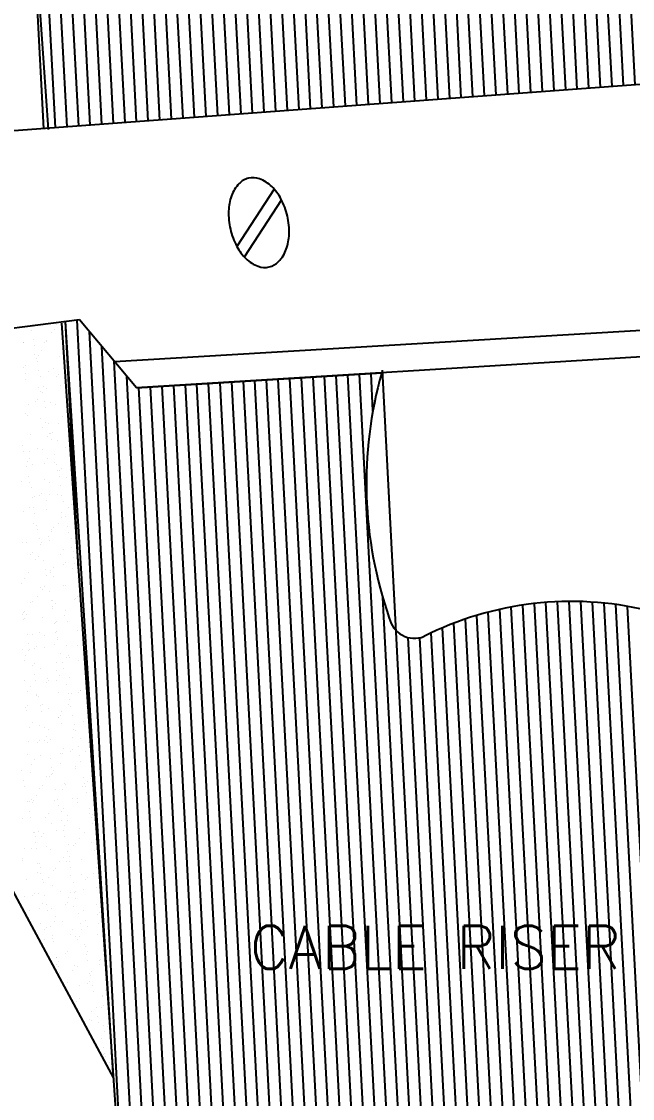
# Model space of a CAD drawing. Extents: x -508 to 92, y -98 to -31.
# Drawn here: x -112.069 to -109.833, y -69.167 to -65.229 of the extents above; entities that cross this region are included whole.
import ezdxf
from ezdxf.enums import TextEntityAlignment as Align

# ---------------------------------------------------------------- set-up
doc = ezdxf.new("R2010")
doc.units = 0
doc.header["$MEASUREMENT"] = 0
doc.layers.get('0').update_dxf_attribs({"linetype": 'CONTINUOUS', "lineweight": 30})
doc.layers.add('SPARE', color=7, linetype='CONTINUOUS')
doc.styles.add('S', font='ROMANS')

# ---------------------------------------------------------------- blocks, each defined once
blk = doc.blocks.new('*X13')
at = {"color": 0}
for p, q in [((48.5905, 65.7997), (48.5905, 65.7997)), ((48.6481, 65.8046), (48.6481, 65.8046)), ((48.661, 65.7973), (48.661, 65.7973)), ((48.584, 65.79), (48.584, 65.79)), ((48.6368, 65.7859), (48.6368, 65.7859)), ((48.6448, 65.7922), (48.6448, 65.7922)), ((48.6639, 65.7818), (48.6639, 65.7818)), ((48.5631, 65.7578), (48.5631, 65.7578)), ((48.5645, 65.7577), (48.5645, 65.7577)), ((48.5885, 65.7658), (48.5885, 65.7658)), ((48.5914, 65.7503), (48.5914, 65.7503)), ((48.6176, 65.7591), (48.6176, 65.7591)), ((48.6221, 65.7626), (48.6221, 65.7626)), ((48.6223, 65.7649), (48.6223, 65.7649)), ((48.6714, 65.7414), (48.6714, 65.7414)), ((48.5918, 65.7278), (48.5918, 65.7278)), ((48.5976, 65.7189), (48.5976, 65.7189)), ((48.6029, 65.7259), (48.6029, 65.7259)), ((48.6102, 65.7389), (48.6102, 65.7389)), ((48.6553, 65.7238), (48.6553, 65.7238)), ((48.6758, 65.7172), (48.6758, 65.7172)), ((48.5645, 65.6947), (48.5645, 65.6947)), ((48.5693, 65.7005), (48.5693, 65.7005)), ((48.5989, 65.7099), (48.5989, 65.7099)), ((48.6034, 65.6857), (48.6034, 65.6857)), ((48.6273, 65.6842), (48.6273, 65.6842)), ((48.6419, 65.6926), (48.6419, 65.6926)), ((48.6759, 65.7035), (48.6759, 65.7035)), ((48.6787, 65.7017), (48.6787, 65.7017)), ((48.5681, 65.6645), (48.5681, 65.6645)), ((48.5696, 65.6793), (48.5696, 65.6793)), ((48.6062, 65.6702), (48.6062, 65.6702)), ((48.6486, 65.6704), (48.6486, 65.6704)), ((48.6533, 65.6762), (48.6533, 65.6762)), ((48.6817, 65.6607), (48.6817, 65.6607)), ((48.6013, 65.6422), (48.6013, 65.6422)), ((48.6079, 65.6326), (48.6079, 65.6326)), ((48.6137, 65.6298), (48.6137, 65.6298)), ((48.6153, 65.6456), (48.6153, 65.6456)), ((48.6228, 65.6392), (48.6228, 65.6392)), ((48.6589, 65.6471), (48.6589, 65.6471)), ((48.5955, 65.6061), (48.5955, 65.6061)), ((48.6003, 65.6118), (48.6003, 65.6118)), ((48.6182, 65.6056), (48.6182, 65.6056)), ((48.6344, 65.6034), (48.6344, 65.6034)), ((48.5698, 65.5748), (48.5698, 65.5748)), ((48.5768, 65.5985), (48.5768, 65.5985)), ((48.6211, 65.5901), (48.6211, 65.5901)), ((48.647, 65.5994), (48.647, 65.5994)), ((48.6796, 65.5817), (48.6796, 65.5817)), ((48.6844, 65.5875), (48.6844, 65.5875)), ((48.5732, 65.5712), (48.5732, 65.5712)), ((48.6064, 65.5639), (48.6064, 65.5639)), ((48.6204, 65.5524), (48.6204, 65.5524)), ((48.6286, 65.5497), (48.6286, 65.5497)), ((48.6538, 65.5505), (48.6538, 65.5505)), ((48.664, 65.5688), (48.664, 65.5688)), ((48.6867, 65.5674), (48.6867, 65.5674)), ((48.5804, 65.5219), (48.5804, 65.5219)), ((48.613, 65.5393), (48.613, 65.5393)), ((48.6265, 65.5174), (48.6265, 65.5174)), ((48.6313, 65.5232), (48.6313, 65.5232)), ((48.633, 65.5255), (48.633, 65.5255)), ((48.6381, 65.5268), (48.6381, 65.5268)), ((48.5606, 65.494), (48.5606, 65.494)), ((48.6359, 65.51), (48.6359, 65.51)), ((48.652, 65.5061), (48.652, 65.5061)), ((48.5634, 65.4785), (48.5634, 65.4785)), ((48.5783, 65.4779), (48.5783, 65.4779)), ((48.6008, 65.4861), (48.6008, 65.4861)), ((48.6136, 65.4831), (48.6136, 65.4831)), ((48.6434, 65.4696), (48.6434, 65.4696)), ((48.6712, 65.488), (48.6712, 65.488)), ((48.6848, 65.4618), (48.6848, 65.4618)), ((48.6918, 65.4741), (48.6918, 65.4741)), ((48.5709, 65.4381), (48.5709, 65.4381)), ((48.5735, 65.453), (48.5735, 65.453)), ((48.5783, 65.4588), (48.5783, 65.4588)), ((48.5855, 65.4435), (48.5855, 65.4435)), ((48.618, 65.446), (48.618, 65.446)), ((48.6254, 65.4591), (48.6254, 65.4591)), ((48.6432, 65.4484), (48.6432, 65.4484)), ((48.6479, 65.4454), (48.6479, 65.4454)), ((48.6623, 65.4345), (48.6623, 65.4345)), ((48.5754, 65.4139), (48.5754, 65.4139)), ((48.6172, 65.4064), (48.6172, 65.4064)), ((48.6508, 65.4299), (48.6508, 65.4299)), ((48.6571, 65.4128), (48.6571, 65.4128)), ((48.6575, 65.4287), (48.6575, 65.4287)), ((48.6748, 65.4114), (48.6748, 65.4114)), ((48.5596, 65.4015), (48.5596, 65.4015)), ((48.5783, 65.3984), (48.5783, 65.3984)), ((48.5833, 65.3847), (48.5833, 65.3847)), ((48.6318, 65.3974), (48.6318, 65.3974)), ((48.6583, 65.3895), (48.6583, 65.3895)), ((48.6968, 65.3809), (48.6968, 65.3809)), ((48.5858, 65.358), (48.5858, 65.358)), ((48.5927, 65.3627), (48.5927, 65.3627)), ((48.6045, 65.3643), (48.6045, 65.3643)), ((48.6093, 65.3701), (48.6093, 65.3701)), ((48.6231, 65.3527), (48.6231, 65.3527)), ((48.6305, 65.3658), (48.6305, 65.3658)), ((48.6503, 65.3677), (48.6503, 65.3677)), ((48.6627, 65.3653), (48.6627, 65.3653)), ((48.5647, 65.3232), (48.5647, 65.3232)), ((48.5787, 65.3331), (48.5787, 65.3331)), ((48.5903, 65.3338), (48.5903, 65.3338)), ((48.6223, 65.3281), (48.6223, 65.3281)), ((48.6656, 65.3499), (48.6656, 65.3499)), ((48.6799, 65.333), (48.6799, 65.333)), ((48.6886, 65.34), (48.6886, 65.34)), ((48.6933, 65.3458), (48.6933, 65.3458)), ((48.5931, 65.3184), (48.5931, 65.3184)), ((48.6621, 65.3195), (48.6621, 65.3195)), ((48.6628, 65.3088), (48.6628, 65.3088)), ((48.6731, 65.3094), (48.6731, 65.3094)), ((48.5884, 65.2914), (48.5884, 65.2914)), ((48.5963, 65.2861), (48.5963, 65.2861)), ((48.6006, 65.2779), (48.6006, 65.2779)), ((48.6355, 65.2757), (48.6355, 65.2757)), ((48.6355, 65.2725), (48.6355, 65.2725)), ((48.6403, 65.2814), (48.6403, 65.2814)), ((48.654, 65.291), (48.654, 65.291)), ((48.6776, 65.2853), (48.6776, 65.2853)), ((48.6804, 65.2698), (48.6804, 65.2698)), ((48.7019, 65.2876), (48.7019, 65.2876)), ((48.5618, 65.2444), (48.5618, 65.2444)), ((48.5718, 65.2424), (48.5718, 65.2424)), ((48.6051, 65.2538), (48.6051, 65.2538)), ((48.6097, 65.2444), (48.6097, 65.2444)), ((48.6282, 65.2594), (48.6282, 65.2594)), ((48.6295, 65.2473), (48.6295, 65.2473)), ((48.6871, 65.2522), (48.6871, 65.2522)), ((48.5872, 65.2171), (48.5872, 65.2171)), ((48.608, 65.2383), (48.608, 65.2383)), ((48.6591, 65.2126), (48.6591, 65.2126)), ((48.6672, 65.2262), (48.6672, 65.2262)), ((48.6879, 65.2294), (48.6879, 65.2294)), ((48.6938, 65.2201), (48.6938, 65.2201)), ((48.5825, 65.2113), (48.5825, 65.2113)), ((48.5934, 65.1981), (48.5934, 65.1981)), ((48.6015, 65.2077), (48.6015, 65.2077)), ((48.6155, 65.1979), (48.6155, 65.1979)), ((48.6665, 65.187), (48.6665, 65.187)), ((48.6713, 65.1928), (48.6713, 65.1928)), ((48.6924, 65.2052), (48.6924, 65.2052)), ((48.6953, 65.1897), (48.6953, 65.1897)), ((48.707, 65.1943), (48.707, 65.1943)), ((48.5755, 65.1657), (48.5755, 65.1657)), ((48.6199, 65.1737), (48.6199, 65.1737)), ((48.6228, 65.1582), (48.6228, 65.1582)), ((48.6331, 65.1707), (48.6331, 65.1707)), ((48.6332, 65.1662), (48.6332, 65.1662)), ((48.6406, 65.1792), (48.6406, 65.1792)), ((48.6907, 65.1756), (48.6907, 65.1756)), ((48.5595, 65.138), (48.5595, 65.138)), ((48.5668, 65.1511), (48.5668, 65.1511)), ((48.6182, 65.1284), (48.6182, 65.1284)), ((48.6408, 65.1557), (48.6408, 65.1557)), ((48.6662, 65.1319), (48.6662, 65.1319)), ((48.6723, 65.1329), (48.6723, 65.1329)), ((48.7028, 65.1493), (48.7028, 65.1493)), ((48.5985, 65.1048), (48.5985, 65.1048)), ((48.6086, 65.127), (48.6086, 65.127)), ((48.6135, 65.1226), (48.6135, 65.1226)), ((48.6303, 65.1178), (48.6303, 65.1178)), ((48.7023, 65.1041), (48.7023, 65.1041)), ((48.7073, 65.1251), (48.7073, 65.1251)), ((48.7101, 65.1096), (48.7101, 65.1096)), ((48.712, 65.101), (48.712, 65.101)), ((48.5806, 65.0874), (48.5806, 65.0874)), ((48.5877, 65.0914), (48.5877, 65.0914)), ((48.6348, 65.0936), (48.6348, 65.0936)), ((48.6377, 65.0781), (48.6377, 65.0781)), ((48.6382, 65.0923), (48.6382, 65.0923)), ((48.6383, 65.0729), (48.6383, 65.0729)), ((48.6457, 65.0859), (48.6457, 65.0859)), ((48.6959, 65.0972), (48.6959, 65.0972)), ((48.6975, 65.0983), (48.6975, 65.0983)), ((48.5604, 65.0583), (48.5604, 65.0583)), ((48.5623, 65.0621), (48.5623, 65.0621)), ((48.5652, 65.0641), (48.5652, 65.0641)), ((48.5652, 65.0466), (48.5652, 65.0466)), ((48.5719, 65.0578), (48.5719, 65.0578)), ((48.6123, 65.0503), (48.6123, 65.0503)), ((48.6699, 65.0552), (48.6699, 65.0552)), ((48.6718, 65.067), (48.6718, 65.067)), ((48.7176, 65.0692), (48.7176, 65.0692)), ((48.5645, 65.0447), (48.5645, 65.0447)), ((48.6445, 65.0339), (48.6445, 65.0339)), ((48.6451, 65.0377), (48.6451, 65.0377)), ((48.6493, 65.0397), (48.6493, 65.0397)), ((48.6773, 65.0396), (48.6773, 65.0396)), ((48.5727, 65.0062), (48.5727, 65.0062)), ((48.5878, 65.0066), (48.5878, 65.0066)), ((48.6036, 65.0115), (48.6036, 65.0115)), ((48.6187, 65.0027), (48.6187, 65.0027)), ((48.6454, 65.0115), (48.6454, 65.0115)), ((48.6496, 65.0135), (48.6496, 65.0135)), ((48.6507, 64.9926), (48.6507, 64.9926)), ((48.6525, 64.998), (48.6525, 64.998)), ((48.703, 65.0164), (48.703, 65.0164)), ((48.7171, 65.0077), (48.7171, 65.0077)), ((48.5597, 64.967), (48.5597, 64.967)), ((48.577, 64.9645), (48.577, 64.9645)), ((48.5771, 64.982), (48.5771, 64.982)), ((48.58, 64.9665), (48.58, 64.9665)), ((48.5914, 64.9696), (48.5914, 64.9696)), ((48.5962, 64.9754), (48.5962, 64.9754)), ((48.6174, 64.9719), (48.6174, 64.9719)), ((48.6433, 64.9796), (48.6433, 64.9796)), ((48.675, 64.9769), (48.675, 64.9769)), ((48.7028, 64.9784), (48.7028, 64.9784)), ((48.5657, 64.9383), (48.5657, 64.9383)), ((48.5696, 64.9515), (48.5696, 64.9515)), ((48.649, 64.9349), (48.649, 64.9349)), ((48.66, 64.9576), (48.66, 64.9576)), ((48.6755, 64.9453), (48.6755, 64.9453)), ((48.6803, 64.951), (48.6803, 64.951)), ((48.6824, 64.9463), (48.6824, 64.9463)), ((48.7067, 64.9398), (48.7067, 64.9398)), ((48.5875, 64.9261), (48.5875, 64.9261)), ((48.5914, 64.93), (48.5914, 64.93)), ((48.6086, 64.9182), (48.6086, 64.9182)), ((48.6497, 64.914), (48.6497, 64.914)), ((48.6645, 64.9334), (48.6645, 64.9334)), ((48.6673, 64.9179), (48.6673, 64.9179)), ((48.7221, 64.9144), (48.7221, 64.9144)), ((48.5669, 64.8863), (48.5669, 64.8863)), ((48.592, 64.9019), (48.592, 64.9019)), ((48.5949, 64.8864), (48.5949, 64.8864)), ((48.6225, 64.8809), (48.6225, 64.8809)), ((48.6245, 64.8912), (48.6245, 64.8912)), ((48.6272, 64.8867), (48.6272, 64.8867)), ((48.6484, 64.8863), (48.6484, 64.8863)), ((48.6558, 64.8993), (48.6558, 64.8993)), ((48.6822, 64.8961), (48.6822, 64.8961)), ((48.5746, 64.8582), (48.5746, 64.8582)), ((48.582, 64.8712), (48.582, 64.8712)), ((48.5965, 64.8516), (48.5965, 64.8516)), ((48.6541, 64.8565), (48.6541, 64.8565)), ((48.6748, 64.8775), (48.6748, 64.8775)), ((48.6793, 64.8533), (48.6793, 64.8533)), ((48.6874, 64.8531), (48.6874, 64.8531)), ((48.7065, 64.8566), (48.7065, 64.8566)), ((48.7113, 64.8624), (48.7113, 64.8624)), ((48.7118, 64.8614), (48.7118, 64.8614)), ((48.5967, 64.8497), (48.5967, 64.8497)), ((48.6023, 64.846), (48.6023, 64.846)), ((48.6137, 64.8249), (48.6137, 64.8249)), ((48.6808, 64.8253), (48.6808, 64.8253)), ((48.6822, 64.8378), (48.6822, 64.8378)), ((48.5694, 64.8166), (48.5694, 64.8166)), ((48.5706, 64.8096), (48.5706, 64.8096)), ((48.5742, 64.8223), (48.5742, 64.8223)), ((48.6068, 64.8218), (48.6068, 64.8218)), ((48.6097, 64.8063), (48.6097, 64.8063)), ((48.6282, 64.8145), (48.6282, 64.8145)), ((48.6582, 64.798), (48.6582, 64.798)), ((48.6608, 64.8061), (48.6608, 64.8061)), ((48.6858, 64.8194), (48.6858, 64.8194)), ((48.6897, 64.7974), (48.6897, 64.7974)), ((48.7272, 64.8211), (48.7272, 64.8211)), ((48.5871, 64.7779), (48.5871, 64.7779)), ((48.6037, 64.7708), (48.6037, 64.7708)), ((48.6535, 64.793), (48.6535, 64.793)), ((48.6535, 64.7922), (48.6535, 64.7922)), ((48.6613, 64.7757), (48.6613, 64.7757)), ((48.6942, 64.7732), (48.6942, 64.7732)), ((48.7189, 64.7806), (48.7189, 64.7806)), ((48.7375, 64.7679), (48.7375, 64.7679)), ((48.5797, 64.7649), (48.5797, 64.7649)), ((48.6172, 64.7659), (48.6172, 64.7659)), ((48.6217, 64.7417), (48.6217, 64.7417)), ((48.6277, 64.761), (48.6277, 64.761)), ((48.6909, 64.7411), (48.6909, 64.7411)), ((48.6925, 64.7598), (48.6925, 64.7598)), ((48.697, 64.7578), (48.697, 64.7578)), ((48.7396, 64.7409), (48.7396, 64.7409)), ((48.5757, 64.7312), (48.5757, 64.7312)), ((48.6004, 64.7279), (48.6004, 64.7279)), ((48.6052, 64.7337), (48.6052, 64.7337)), ((48.6187, 64.7316), (48.6187, 64.7316)), ((48.6245, 64.7263), (48.6245, 64.7263)), ((48.6333, 64.7362), (48.6333, 64.7362)), ((48.6659, 64.7128), (48.6659, 64.7128)), ((48.7045, 64.7173), (48.7045, 64.7173)), ((48.7118, 64.7366), (48.7118, 64.7366)), ((48.7323, 64.7278), (48.7323, 64.7278)), ((48.5747, 64.6966), (48.5747, 64.6966)), ((48.5921, 64.6846), (48.5921, 64.6846)), ((48.6073, 64.6942), (48.6073, 64.6942)), ((48.632, 64.6858), (48.632, 64.6858)), ((48.6585, 64.6997), (48.6585, 64.6997)), ((48.665, 64.6991), (48.665, 64.6991)), ((48.6845, 64.7035), (48.6845, 64.7035)), ((48.6893, 64.7093), (48.6893, 64.7093)), ((48.709, 64.6932), (48.709, 64.6932)), ((48.7226, 64.704), (48.7226, 64.704)), ((48.5848, 64.6716), (48.5848, 64.6716)), ((48.6365, 64.6617), (48.6365, 64.6617)), ((48.6587, 64.6723), (48.6587, 64.6723)), ((48.6975, 64.6665), (48.6975, 64.6665)), ((48.6981, 64.6603), (48.6981, 64.6603)), ((48.7119, 64.6777), (48.7119, 64.6777)), ((48.5595, 64.6543), (48.5595, 64.6543)), ((48.564, 64.6302), (48.564, 64.6302)), ((48.5828, 64.6505), (48.5828, 64.6505)), ((48.6238, 64.6384), (48.6238, 64.6384)), ((48.6314, 64.6392), (48.6314, 64.6392)), ((48.6362, 64.645), (48.6362, 64.645)), ((48.6394, 64.6462), (48.6394, 64.6462)), ((48.6404, 64.6554), (48.6404, 64.6554)), ((48.7194, 64.6373), (48.7194, 64.6373)), ((48.7373, 64.6346), (48.7373, 64.6346)), ((48.7428, 64.648), (48.7428, 64.648)), ((48.7447, 64.6476), (48.7447, 64.6476)), ((48.5669, 64.6147), (48.5669, 64.6147)), ((48.6057, 64.6079), (48.6057, 64.6079)), ((48.6124, 64.6158), (48.6124, 64.6158)), ((48.6469, 64.6058), (48.6469, 64.6058)), ((48.6636, 64.6064), (48.6636, 64.6064)), ((48.6701, 64.6207), (48.6701, 64.6207)), ((48.671, 64.6195), (48.671, 64.6195)), ((48.7155, 64.6149), (48.7155, 64.6149)), ((48.7203, 64.6206), (48.7203, 64.6206)), ((48.7238, 64.6131), (48.7238, 64.6131)), ((48.7277, 64.6256), (48.7277, 64.6256)), ((48.5744, 64.5743), (48.5744, 64.5743)), ((48.5784, 64.5748), (48.5784, 64.5748)), ((48.5832, 64.5806), (48.5832, 64.5806)), ((48.5865, 64.5738), (48.5865, 64.5738)), ((48.5898, 64.5783), (48.5898, 64.5783)), ((48.5972, 64.5914), (48.5972, 64.5914)), ((48.6441, 64.5787), (48.6441, 64.5787)), ((48.6514, 64.5816), (48.6514, 64.5816)), ((48.6897, 64.5836), (48.6897, 64.5836)), ((48.7017, 64.5836), (48.7017, 64.5836)), ((48.7026, 64.5732), (48.7026, 64.5732)), ((48.7267, 64.5976), (48.7267, 64.5976)), ((48.5789, 64.5501), (48.5789, 64.5501)), ((48.6289, 64.5451), (48.6289, 64.5451)), ((48.6542, 64.5661), (48.6542, 64.5661)), ((48.6624, 64.5505), (48.6624, 64.5505)), ((48.6672, 64.5563), (48.6672, 64.5563)), ((48.7342, 64.5572), (48.7342, 64.5572)), ((48.7498, 64.5543), (48.7498, 64.5543)), ((48.562, 64.5301), (48.562, 64.5301)), ((48.5817, 64.5346), (48.5817, 64.5346)), ((48.6196, 64.535), (48.6196, 64.535)), ((48.6367, 64.5193), (48.6367, 64.5193)), ((48.6617, 64.5257), (48.6617, 64.5257)), ((48.676, 64.5262), (48.676, 64.5262)), ((48.6772, 64.5399), (48.6772, 64.5399)), ((48.7348, 64.5449), (48.7348, 64.5449)), ((48.7387, 64.533), (48.7387, 64.533)), ((48.7416, 64.5175), (48.7416, 64.5175)), ((48.7424, 64.5413), (48.7424, 64.5413)), ((48.7465, 64.5262), (48.7465, 64.5262)), ((48.7513, 64.532), (48.7513, 64.532)), ((48.5892, 64.4942), (48.5892, 64.4942)), ((48.5916, 64.4955), (48.5916, 64.4955)), ((48.6023, 64.4981), (48.6023, 64.4981)), ((48.6142, 64.4919), (48.6142, 64.4919)), ((48.6492, 64.5004), (48.6492, 64.5004)), ((48.6662, 64.5015), (48.6662, 64.5015)), ((48.6686, 64.5131), (48.6686, 64.5131)), ((48.7068, 64.5053), (48.7068, 64.5053)), ((48.7208, 64.4949), (48.7208, 64.4949)), ((48.5937, 64.47), (48.5937, 64.47)), ((48.5949, 64.485), (48.5949, 64.485)), ((48.6094, 64.4862), (48.6094, 64.4862)), ((48.6691, 64.486), (48.6691, 64.486)), ((48.6809, 64.4633), (48.6809, 64.4633)), ((48.6935, 64.4618), (48.6935, 64.4618)), ((48.6982, 64.4676), (48.6982, 64.4676)), ((48.7077, 64.4799), (48.7077, 64.4799)), ((48.7385, 64.4682), (48.7385, 64.4682)), ((48.749, 64.4771), (48.749, 64.4771)), ((48.5656, 64.4535), (48.5656, 64.4535)), ((48.5836, 64.4549), (48.5836, 64.4549)), ((48.5966, 64.4545), (48.5966, 64.4545)), ((48.6232, 64.4584), (48.6232, 64.4584)), ((48.6339, 64.4518), (48.6339, 64.4518)), ((48.6766, 64.4456), (48.6766, 64.4456)), ((48.7474, 64.448), (48.7474, 64.448)), ((48.7535, 64.4529), (48.7535, 64.4529)), ((48.7548, 64.461), (48.7548, 64.461)), ((48.7564, 64.4374), (48.7564, 64.4374)), ((48.5602, 64.4237), (48.5602, 64.4237)), ((48.5611, 64.4276), (48.5611, 64.4276)), ((48.5987, 64.4147), (48.5987, 64.4147)), ((48.6041, 64.4141), (48.6041, 64.4141)), ((48.6564, 64.4196), (48.6564, 64.4196)), ((48.6677, 64.4306), (48.6677, 64.4306)), ((48.6737, 64.4199), (48.6737, 64.4199)), ((48.681, 64.4214), (48.681, 64.4214)), ((48.6811, 64.4329), (48.6811, 64.4329)), ((48.714, 64.4245), (48.714, 64.4245)), ((48.7518, 64.4062), (48.7518, 64.4062)), ((48.5999, 64.3917), (48.5999, 64.3917)), ((48.6073, 64.4048), (48.6073, 64.4048)), ((48.6086, 64.3899), (48.6086, 64.3899)), ((48.6283, 64.38), (48.6283, 64.38)), ((48.6404, 64.3975), (48.6404, 64.3975)), ((48.6452, 64.4033), (48.6452, 64.4033)), ((48.6839, 64.4059), (48.6839, 64.4059)), ((48.686, 64.3849), (48.686, 64.3849)), ((48.7127, 64.3866), (48.7127, 64.3866)), ((48.7292, 64.3789), (48.7292, 64.3789)), ((48.7436, 64.3898), (48.7436, 64.3898)), ((48.5707, 64.3751), (48.5707, 64.3751)), ((48.6114, 64.3744), (48.6114, 64.3744)), ((48.6147, 64.3662), (48.6147, 64.3662)), ((48.639, 64.3585), (48.639, 64.3585)), ((48.6914, 64.3655), (48.6914, 64.3655)), ((48.7245, 64.3731), (48.7245, 64.3731)), ((48.7525, 64.3547), (48.7525, 64.3547)), ((48.7599, 64.3677), (48.7599, 64.3677)), ((48.5652, 64.3304), (48.5652, 64.3304)), ((48.5874, 64.3331), (48.5874, 64.3331)), ((48.5921, 64.3389), (48.5921, 64.3389)), ((48.6024, 64.338), (48.6024, 64.338)), ((48.6189, 64.334), (48.6189, 64.334)), ((48.66, 64.3429), (48.66, 64.3429)), ((48.6787, 64.3266), (48.6787, 64.3266)), ((48.6861, 64.3396), (48.6861, 64.3396)), ((48.6959, 64.3413), (48.6959, 64.3413)), ((48.6987, 64.3419), (48.6987, 64.3419)), ((48.6988, 64.3258), (48.6988, 64.3258)), ((48.7176, 64.3479), (48.7176, 64.3479)), ((48.5616, 64.3019), (48.5616, 64.3019)), ((48.605, 64.2984), (48.605, 64.2984)), ((48.6124, 64.3115), (48.6124, 64.3115)), ((48.6234, 64.3098), (48.6234, 64.3098)), ((48.6355, 64.2993), (48.6355, 64.2993)), ((48.6714, 64.3088), (48.6714, 64.3088)), ((48.6762, 64.3146), (48.6762, 64.3146)), ((48.6931, 64.3042), (48.6931, 64.3042)), ((48.7508, 64.3091), (48.7508, 64.3091)), ((48.5779, 64.2943), (48.5779, 64.2943)), ((48.6263, 64.2943), (48.6263, 64.2943)), ((48.6457, 64.2775), (48.6457, 64.2775)), ((48.7062, 64.2854), (48.7062, 64.2854)), ((48.7178, 64.2933), (48.7178, 64.2933)), ((48.7227, 64.2695), (48.7227, 64.2695)), ((48.7555, 64.2845), (48.7555, 64.2845)), ((48.7603, 64.2902), (48.7603, 64.2902)), ((48.7649, 64.2745), (48.7649, 64.2745)), ((48.6075, 64.2597), (48.6075, 64.2597)), ((48.6184, 64.2444), (48.6184, 64.2444)), ((48.6231, 64.2502), (48.6231, 64.2502)), ((48.6338, 64.2539), (48.6338, 64.2539)), ((48.644, 64.2652), (48.644, 64.2652)), ((48.6651, 64.2646), (48.6651, 64.2646)), ((48.6912, 64.2463), (48.6912, 64.2463)), ((48.7107, 64.2612), (48.7107, 64.2612)), ((48.7136, 64.2457), (48.7136, 64.2457)), ((48.7297, 64.2532), (48.7297, 64.2532)), ((48.7576, 64.2614), (48.7576, 64.2614)), ((48.6174, 64.2182), (48.6174, 64.2182)), ((48.6382, 64.2297), (48.6382, 64.2297)), ((48.6392, 64.2226), (48.6392, 64.2226)), ((48.6411, 64.2142), (48.6411, 64.2142)), ((48.6838, 64.2333), (48.6838, 64.2333)), ((48.6968, 64.2275), (48.6968, 64.2275)), ((48.7024, 64.2201), (48.7024, 64.2201)), ((48.7072, 64.2259), (48.7072, 64.2259)), ((48.7544, 64.2324), (48.7544, 64.2324)), ((48.6767, 64.1889), (48.6767, 64.1889)), ((48.7211, 64.2053), (48.7211, 64.2053)), ((48.7228, 64.2), (48.7228, 64.2)), ((48.7299, 64.1887), (48.7299, 64.1887)), ((48.6486, 64.1738), (48.6486, 64.1738)), ((48.6491, 64.1719), (48.6491, 64.1719)), ((48.6542, 64.1615), (48.6542, 64.1615)), ((48.6723, 64.1838), (48.6723, 64.1838)), ((48.7256, 64.1811), (48.7256, 64.1811)), ((48.7284, 64.1657), (48.7284, 64.1657)), ((48.7607, 64.1645), (48.7607, 64.1645)), ((48.7626, 64.1681), (48.7626, 64.1681)), ((48.77, 64.1812), (48.77, 64.1812)), ((48.6443, 64.1442), (48.6443, 64.1442)), ((48.6494, 64.1558), (48.6494, 64.1558)), ((48.6531, 64.1496), (48.6531, 64.1496)), ((48.656, 64.1342), (48.656, 64.1342)), ((48.6889, 64.14), (48.6889, 64.14)), ((48.6962, 64.153), (48.6962, 64.153)), ((48.7019, 64.1491), (48.7019, 64.1491)), ((48.7335, 64.1314), (48.7335, 64.1314)), ((48.7382, 64.1372), (48.7382, 64.1372)), ((48.7595, 64.1541), (48.7595, 64.1541)), ((48.6759, 64.1072), (48.6759, 64.1072)), ((48.7279, 64.1068), (48.7279, 64.1068)), ((48.7336, 64.1121), (48.7336, 64.1121)), ((48.7359, 64.1252), (48.7359, 64.1252)), ((48.7404, 64.1011), (48.7404, 64.1011)), ((48.6852, 64.0729), (48.6852, 64.0729)), ((48.7077, 64.1002), (48.7077, 64.1002)), ((48.7433, 64.0856), (48.7433, 64.0856)), ((48.7667, 64.0733), (48.7667, 64.0733)), ((48.7677, 64.0748), (48.7677, 64.0748)), ((48.7751, 64.0879), (48.7751, 64.0879)), ((48.7013, 64.0598), (48.7013, 64.0598)), ((48.709, 64.0684), (48.709, 64.0684)), ((48.7508, 64.0452), (48.7508, 64.0452)), ((48.7692, 64.0485), (48.7692, 64.0485)), ((48.7387, 64.0337), (48.7387, 64.0337)), ((48.7553, 64.021), (48.7553, 64.021)), ((48.7645, 64.0427), (48.7645, 64.0427)), ((48.733, 64.0135), (48.733, 64.0135)), ((48.7387, 64.0115), (48.7387, 64.0115)), ((48.7581, 64.0055), (48.7581, 64.0055)), ((48.7703, 63.9966), (48.7703, 63.9966)), ((48.7801, 63.9946), (48.7801, 63.9946)), ((48.7656, 63.9651), (48.7656, 63.9651)), ((48.7727, 63.9815), (48.7727, 63.9815)), ((48.7701, 63.9409), (48.7701, 63.9409)), ((48.7697, 63.9228), (48.7697, 63.9228)), ((48.773, 63.9254), (48.773, 63.9254)), ((48.7754, 63.9183), (48.7754, 63.9183)), ((48.7852, 63.9013), (48.7852, 63.9013))]:
    blk.add_line(p, q, dxfattribs=at)
blk = doc.blocks.new('*X10')
at = {"color": 0}
for p, q in [((48.7057, 65.1753), (48.6723, 65.8129)), ((48.8317, 63.3443), (48.7022, 65.8168)), ((48.8794, 63.0081), (48.7338, 65.7871)), ((48.9048, 63.0975), (48.7658, 65.7487)), ((48.9313, 63.1636), (48.7979, 65.7104)), ((49.5941, 63.7021), (49.49, 65.6877)), ((48.9585, 63.2176), (48.8299, 65.672)), ((49.2136, 63.5107), (49.1011, 65.6572)), ((49.2425, 63.5322), (49.131, 65.659)), ((49.2715, 63.5522), (49.161, 65.6608)), ((49.3005, 63.5708), (49.1909, 65.6626)), ((49.3296, 63.5884), (49.2208, 65.6645)), ((49.3588, 63.6048), (49.2508, 65.6663)), ((49.3881, 63.6203), (49.2807, 65.6681)), ((49.4173, 63.6347), (49.3107, 65.67)), ((49.4467, 63.6482), (49.3406, 65.6718)), ((49.4761, 63.6607), (49.3706, 65.6736)), ((49.5055, 63.6724), (49.4005, 65.6754)), ((49.535, 63.6831), (49.4305, 65.6773)), ((49.4654, 65.5831), (49.4604, 65.6791)), ((48.9862, 63.2636), (48.8615, 65.6426)), ((49.0141, 63.3045), (48.8914, 65.6444)), ((49.0422, 63.3417), (48.9214, 65.6462)), ((49.0704, 63.3757), (48.9513, 65.648)), ((49.0988, 63.407), (48.9813, 65.6499)), ((49.1273, 63.436), (49.0112, 65.6517)), ((49.156, 63.4628), (49.0412, 65.6535)), ((49.1847, 63.4876), (49.0711, 65.6553)), ((49.5645, 63.6931), (49.4907, 65.101)), ((49.8918, 63.7538), (49.8224, 65.0769)), ((49.9217, 63.7554), (49.8522, 65.0819)), ((49.9517, 63.7565), (49.882, 65.0858)), ((49.9817, 63.7569), (49.9119, 65.0887)), ((50.0118, 63.7567), (49.9419, 65.0905)), ((50.0419, 63.7558), (49.9719, 65.0912)), ((50.072, 63.7544), (50.0019, 65.0908)), ((50.1021, 63.7523), (50.0321, 65.0894)), ((50.1323, 63.7495), (50.0622, 65.0869)), ((50.1625, 63.7462), (50.0925, 65.0832)), ((50.1928, 63.7421), (50.1227, 65.0785)), ((49.7723, 63.7409), (49.7039, 65.0458)), ((49.8021, 63.745), (49.7334, 65.0553)), ((49.832, 63.7486), (49.763, 65.0636)), ((49.8618, 63.7515), (49.7927, 65.0708)), ((49.7127, 63.7306), (49.645, 65.0232)), ((49.7425, 63.7361), (49.6744, 65.0351)), ((49.6237, 63.7104), (49.5562, 64.9981)), ((49.6533, 63.7179), (49.5862, 64.9976)), ((49.683, 63.7246), (49.6156, 65.01))]:
    blk.add_line(p, q, dxfattribs=at)
blk = doc.blocks.new('*X11')
at = {"color": 0}
for p, q in [((49.8731, 66.4037), (49.7681, 68.4054)), ((49.6037, 66.3837), (49.4991, 68.3806)), ((49.6337, 66.3859), (49.5288, 68.3859)), ((49.6636, 66.3881), (49.5586, 68.3905)), ((49.6935, 66.3903), (49.5885, 68.3945)), ((49.7234, 66.3926), (49.6183, 68.3979)), ((49.7534, 66.3948), (49.6482, 68.4006)), ((49.7833, 66.397), (49.6782, 68.4028)), ((49.8132, 66.3992), (49.7081, 68.4043)), ((49.8431, 66.4014), (49.7381, 68.4051)), ((49.903, 66.4059), (49.7982, 68.405)), ((49.9329, 66.4081), (49.8283, 68.404)), ((49.9628, 66.4103), (49.8584, 68.4024)), ((49.9927, 66.4125), (49.8886, 68.4001)), ((50.0227, 66.4148), (49.9188, 68.3972)), ((50.0526, 66.417), (49.949, 68.3937)), ((50.0825, 66.4192), (49.9793, 68.3895)), ((50.1124, 66.4214), (50.0096, 68.3846)), ((50.1424, 66.4237), (50.0399, 68.3791)), ((49.484, 66.3748), (49.3803, 68.3531)), ((49.514, 66.377), (49.41, 68.361)), ((49.5439, 66.3792), (49.4396, 68.3682)), ((49.5738, 66.3815), (49.4693, 68.3747)), ((50.1723, 66.4259), (50.0703, 68.3729)), ((50.2022, 66.4281), (50.1007, 68.366)), ((50.2321, 66.4303), (50.1311, 68.3584)), ((50.2621, 66.4325), (50.1616, 68.35)), ((49.3943, 66.3681), (49.2917, 68.3255)), ((49.4242, 66.3703), (49.3212, 68.3354)), ((49.4541, 66.3726), (49.3508, 68.3446)), ((50.292, 66.4348), (50.1921, 68.3407)), ((50.3219, 66.437), (50.2227, 68.3305)), ((49.3344, 66.3637), (49.2327, 68.3036)), ((49.3643, 66.3659), (49.2622, 68.3149)), ((50.3518, 66.4392), (50.2533, 68.3193)), ((50.3818, 66.4414), (50.284, 68.3072)), ((49.2746, 66.3592), (49.174, 68.2786)), ((49.3045, 66.3615), (49.2033, 68.2915)), ((50.4117, 66.4436), (50.3147, 68.294)), ((50.4416, 66.4459), (50.3455, 68.2798)), ((49.2147, 66.3548), (49.1154, 68.2498)), ((49.2446, 66.357), (49.1447, 68.2647)), ((50.4715, 66.4481), (50.3764, 68.2644)), ((50.5015, 66.4503), (50.4073, 68.2479)), ((49.1549, 66.3504), (49.057, 68.217)), ((49.1848, 66.3526), (49.0862, 68.234)), ((50.5314, 66.4525), (50.4382, 68.2301)), ((50.5613, 66.4547), (50.4693, 68.211)), ((49.1249, 66.3481), (49.0279, 68.199)), ((50.5912, 66.457), (50.5004, 68.1905)), ((49.0651, 66.3437), (48.9699, 68.1594)), ((49.095, 66.3459), (48.9989, 68.1798)), ((50.6212, 66.4592), (50.5316, 68.1685)), ((49.0352, 66.3415), (48.941, 68.1378)), ((50.6511, 66.4614), (50.5629, 68.1446)), ((49.0052, 66.3393), (48.9122, 68.1148)), ((50.681, 66.4636), (50.5943, 68.1185)), ((48.9753, 66.337), (48.8834, 68.0903)), ((50.7109, 66.4659), (50.6258, 68.0899)), ((48.9454, 66.3348), (48.8547, 68.0642)), ((50.7409, 66.4681), (50.6575, 68.0586)), ((48.9155, 66.3326), (48.8262, 68.0362)), ((50.7708, 66.4703), (50.6894, 68.0241)), ((48.8855, 66.3304), (48.7977, 68.0059)), ((48.8556, 66.3281), (48.7694, 67.973)), ((50.8007, 66.4725), (50.7214, 67.9858)), ((48.8257, 66.3259), (48.7412, 67.9372)), ((50.8305, 66.4771), (50.7537, 67.9428)), ((48.7958, 66.3237), (48.7133, 67.8979)), ((50.8603, 66.4827), (50.7863, 67.8938)), ((48.7658, 66.3215), (48.6855, 67.8545)), ((50.89, 66.4877), (50.8193, 67.8367)), ((48.7359, 66.3193), (48.658, 67.8058)), ((48.706, 66.317), (48.6309, 67.7504)), ((48.6761, 66.3148), (48.6043, 67.6842)), ((48.6461, 66.3126), (48.5789, 67.5947)), ((50.9199, 66.4919), (50.8694, 67.4545)), ((48.6162, 66.3104), (48.5797, 67.0063))]:
    blk.add_line(p, q, dxfattribs=at)

msp = doc.modelspace()

# ---------------------------------------------------------------- linework, layer by layer
at = {"layer": 'SPARE'}
for p, q in [((-111.9707, -65.6238), (-112.0681, -64.209)), ((-108.8732, -65.3894), (-112.0967, -65.6287)), ((-111.1446, -65.8414), (-111.2809, -66.0518)), ((-111.118, -65.8804), (-111.2537, -66.09)), ((-108.5188, -66.283), (-111.7284, -66.4727)), ((-111.8565, -66.3193), (-112.6088, -66.417)), ((-111.6373, -70.4687), (-111.922, -66.3323)), ((-111.732, -69.0924), (-111.9076, -66.3259)), ((-111.6488, -66.568), (-111.8565, -66.3193)), ((-108.6336, -66.3841), (-111.6488, -66.568)), ((-111.6488, -66.568), (-110.751, -66.5133)), ((-112.8074, -67.0998), (-111.732, -69.0924))]:
    msp.add_line(p, q, dxfattribs=at)
msp.add_lwpolyline([(-111.2381, -65.8019, 0.144006), (-111.2728, -65.8215, 0.107177), (-111.3008, -65.8665, 0.077964), (-111.3113, -65.9216, 0.065192), (-111.3048, -65.9882, 0.065192), (-111.2813, -66.0509, 0.077964), (-111.2477, -66.0957, 0.107177), (-111.2027, -66.1238, 0.144006), (-111.1629, -66.1261, 0.144006), (-111.1283, -66.1066, 0.107177), (-111.1002, -66.0616, 0.077964), (-111.0897, -66.0065, 0.065192), (-111.0962, -65.9399, 0.065192), (-111.1197, -65.8772, 0.077964), (-111.1533, -65.8323, 0.107177), (-111.1983, -65.8042, 0.144006)], format="xyb", close=True, dxfattribs=at)
for centre, radius, start, end in [((-109.3172, -66.9177), 1.4898, 164.2489, 199.2993), ((-110.0578, -68.5458), 1.1965, 76.513, 116.762), ((-110.6313, -67.3901), 0.094, 192.2744, 291.6878)]:
    msp.add_arc(centre, radius, start, end, dxfattribs=at)

# ---------------------------------------------------------------- block references
at = {"layer": 'SPARE', "xscale": 1.417928025364645, "yscale": 1.417928190433364, "zscale": 1.417928123085428}
for name in ['*X11', '*X13', '*X10']:
    msp.add_blockref(name, (-180.9214, -159.6439), dxfattribs=at)

# ---------------------------------------------------------------- texts
at = {"layer": 'SPARE', "style": 'S', "width": 1}
msp.add_text('CABLE RISER', height=0.157548, dxfattribs=at).set_placement((-110.555, -68.6139), align=Align.MIDDLE_CENTER)

doc.saveas('drawing.dxf')
